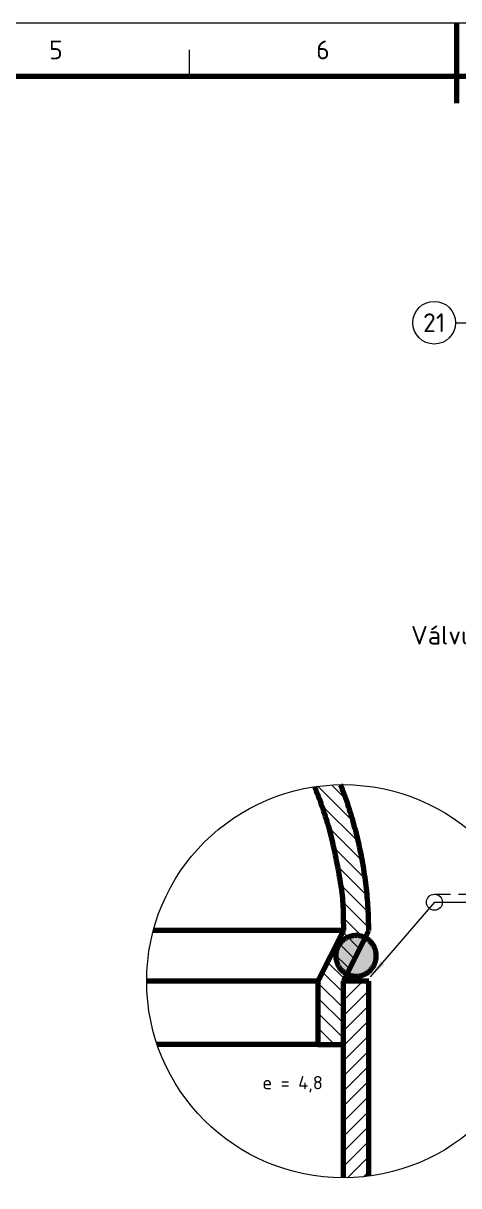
# Model space of a CAD drawing. Header units: millimetres. Extents: x 0 to 2382, y 0 to 420.
# Drawn here: x 869.9 to 951.4, y 202.2 to 420 of the extents above; entities that cross this region are included whole.
import ezdxf
from ezdxf.enums import TextEntityAlignment as Align

# ---------------------------------------------------------------- set-up
doc = ezdxf.new("R2010")
doc.units = ezdxf.units.MM
doc.linetypes.add('ISO02-TRAZOS', pattern=[4.5, 3, -1.5])
for name, color, linetype, lineweight in [('01-VISIBLE', 7, 'CONTINUOUS', 70), ('05-RAYADO', 8, 'CONTINUOUS', 18), ('06-TEXTO', 7, 'CONTINUOUS', 25), ('07-RECUADRO', 7, 'CONTINUOUS', 70), ('08-FINA', 5, 'CONTINUOUS', 18), ('12-SOLDADURA', 6, 'CONTINUOUS', 18)]:
    doc.layers.add(name, color=color, linetype=linetype, lineweight=lineweight)
doc.styles.add('ISO3098', font='isocpeur.ttf')

msp = doc.modelspace()

# ---------------------------------------------------------------- hatches: boundary and pattern name
at = {"layer": '05-RAYADO'}
h = msp.add_hatch(dxfattribs=at)
h.set_pattern_fill('ANSI31', scale=0.62992, angle=90)
h.paths.add_polyline_path([(929.833, 228.625), (925.083, 228.625), (925.083, 240.5), (929.833, 250), (929.833, 250.506), (929.83, 251.012), (929.826, 251.518), (929.82, 252.024), (929.812, 252.53), (929.801, 253.036), (929.786, 253.541), (929.768, 254.047), (929.746, 254.552), (929.718, 255.058), (929.685, 255.562), (929.644, 256.067), (929.597, 256.571), (929.541, 257.073), (929.477, 257.575), (929.406, 258.076), (929.328, 258.576), (929.245, 259.075), (929.159, 259.574), (929.072, 260.072), (928.983, 260.57), (928.892, 261.068), (928.8, 261.566), (928.707, 262.063), (928.611, 262.56), (928.514, 263.056), (928.415, 263.553), (928.314, 264.048), (928.21, 264.544), (928.104, 265.038), (927.996, 265.533), (927.886, 266.026), (927.772, 266.519), (927.656, 267.012), (927.537, 267.504), (927.415, 267.995), (927.289, 268.485), (927.16, 268.974), (927.026, 269.462), (926.889, 269.949), (926.748, 270.435), (926.602, 270.919), (926.452, 271.403), (926.298, 271.885), (926.141, 272.365), (925.979, 272.845), (925.813, 273.323), (925.644, 273.8), (925.471, 274.275), (925.294, 274.749), (925.113, 275.222), (924.929, 275.693), (924.742, 276.163), (924.551, 276.632), (924.426, 276.934), (924.429, 276.935), (925.325, 277.056), (926.223, 277.156), (927.124, 277.234), (928.026, 277.289), (928.929, 277.322), (929.318, 277.327), (929.392, 277.139), (929.58, 276.65), (929.765, 276.159), (929.946, 275.667), (930.125, 275.174), (930.3, 274.68), (930.472, 274.185), (930.641, 273.688), (930.806, 273.191), (930.969, 272.692), (931.128, 272.193), (931.283, 271.692), (931.435, 271.19), (931.584, 270.687), (931.729, 270.183), (931.871, 269.679), (932.009, 269.173), (932.144, 268.666), (932.276, 268.158), (932.404, 267.65), (932.528, 267.141), (932.649, 266.63), (932.767, 266.119), (932.881, 265.608), (932.991, 265.095), (933.098, 264.582), (933.201, 264.067), (933.301, 263.553), (933.397, 263.037), (933.489, 262.521), (933.578, 262.004), (933.663, 261.487), (933.744, 260.969), (933.822, 260.45), (933.896, 259.931), (933.967, 259.412), (934.033, 258.891), (934.096, 258.371), (934.155, 257.85), (934.21, 257.328), (934.262, 256.807), (934.309, 256.284), (934.353, 255.762), (934.393, 255.239), (934.429, 254.716), (934.462, 254.193), (934.49, 253.669), (934.515, 253.145), (934.536, 252.621), (934.553, 252.097), (934.566, 251.573), (934.576, 251.049), (934.581, 250.524), (934.583, 250), (929.833, 240.5)])
h = msp.add_hatch(color=7, dxfattribs=at)
h.dxf.hatch_style = 1
h.paths.add_polyline_path([(936.003, 245.049), (935.987, 244.849), (935.961, 244.651), (935.924, 244.453), (935.877, 244.258), (935.819, 244.066), (935.752, 243.877), (935.674, 243.692), (935.587, 243.511), (935.491, 243.336), (935.385, 243.165), (935.271, 243), (935.148, 242.842), (935.017, 242.69), (934.878, 242.545), (934.731, 242.408), (934.578, 242.279), (934.417, 242.158), (934.251, 242.046), (934.079, 241.943), (933.902, 241.848), (933.72, 241.764), (933.534, 241.689), (933.344, 241.624), (933.151, 241.569), (932.956, 241.524), (932.758, 241.49), (932.559, 241.466), (932.359, 241.453), (932.158, 241.45), (931.958, 241.458), (931.758, 241.477), (931.559, 241.506), (931.363, 241.545), (931.168, 241.595), (930.977, 241.655), (930.789, 241.725), (930.605, 241.805), (930.425, 241.894), (930.251, 241.993), (930.082, 242.101), (929.918, 242.218), (929.761, 242.343), (929.611, 242.476), (929.469, 242.617), (929.334, 242.765), (929.206, 242.92), (929.088, 243.082), (928.978, 243.25), (928.876, 243.423), (928.785, 243.601), (928.702, 243.784), (928.63, 243.971), (928.567, 244.162), (928.515, 244.356), (928.473, 244.552), (928.441, 244.75), (928.42, 244.949), (928.41, 245.15), (928.41, 245.35), (928.42, 245.551), (928.441, 245.75), (928.473, 245.948), (928.515, 246.144), (928.567, 246.338), (928.63, 246.529), (928.702, 246.716), (928.785, 246.899), (928.876, 247.077), (928.978, 247.25), (929.088, 247.418), (929.206, 247.58), (929.334, 247.735), (929.469, 247.883), (929.611, 248.024), (929.761, 248.157), (929.918, 248.282), (930.082, 248.399), (930.251, 248.507), (930.425, 248.606), (930.605, 248.695), (930.789, 248.775), (930.977, 248.845), (931.168, 248.905), (931.363, 248.955), (931.559, 248.994), (931.758, 249.023), (931.958, 249.042), (932.158, 249.05), (932.359, 249.047), (932.559, 249.034), (932.758, 249.01), (932.956, 248.976), (933.151, 248.931), (933.344, 248.876), (933.534, 248.811), (933.72, 248.736), (933.902, 248.652), (934.079, 248.557), (934.251, 248.454), (934.417, 248.342), (934.578, 248.221), (934.731, 248.092), (934.878, 247.955), (935.017, 247.81), (935.148, 247.658), (935.271, 247.5), (935.385, 247.335), (935.491, 247.164), (935.587, 246.989), (935.674, 246.808), (935.752, 246.623), (935.819, 246.434), (935.877, 246.242), (935.924, 246.047), (935.961, 245.849), (935.987, 245.651), (936.003, 245.451), (936.008, 245.25)])
h = msp.add_hatch(dxfattribs=at)
h.set_pattern_fill('ANSI31', scale=0.62992)
h.paths.add_polyline_path([(934.583, 240.5), (934.583, 203.976), (934.342, 203.944), (933.444, 203.844), (932.543, 203.766), (931.641, 203.711), (930.737, 203.678), (929.833, 203.667), (929.833, 240.5)])
at = {"layer": '08-FINA'}
h = msp.add_hatch(color=7, dxfattribs=at)
h.dxf.hatch_style = 1
h.paths.add_polyline_path([(934.883, 241.3), (937.493, 243.673), (936.829, 244.242)])

# ---------------------------------------------------------------- linework, layer by layer
at = {"layer": '01-VISIBLE'}
for points in [[(924.426, 276.934), (924.551, 276.632), (924.742, 276.163), (924.929, 275.693), (925.113, 275.222), (925.294, 274.749), (925.471, 274.275), (925.644, 273.8), (925.813, 273.323), (925.979, 272.845), (926.141, 272.365), (926.298, 271.885), (926.452, 271.403), (926.602, 270.919), (926.748, 270.435), (926.889, 269.949), (927.026, 269.462), (927.16, 268.974), (927.289, 268.485), (927.415, 267.995), (927.537, 267.504), (927.656, 267.012), (927.772, 266.519), (927.886, 266.026), (927.996, 265.533), (928.104, 265.038), (928.21, 264.544), (928.314, 264.048), (928.415, 263.553), (928.514, 263.056), (928.611, 262.56), (928.707, 262.063), (928.8, 261.566), (928.892, 261.068), (928.983, 260.57), (929.072, 260.072), (929.159, 259.574), (929.245, 259.075), (929.328, 258.576), (929.406, 258.076), (929.477, 257.575), (929.541, 257.073), (929.597, 256.571), (929.644, 256.067), (929.685, 255.562), (929.718, 255.058), (929.746, 254.552), (929.768, 254.047), (929.786, 253.541), (929.801, 253.036), (929.812, 252.53), (929.82, 252.024), (929.826, 251.518), (929.83, 251.012), (929.833, 250.506), (929.833, 250)], [(934.583, 250), (934.581, 250.524), (934.576, 251.049), (934.566, 251.573), (934.553, 252.097), (934.536, 252.621), (934.515, 253.145), (934.49, 253.669), (934.462, 254.193), (934.429, 254.716), (934.393, 255.239), (934.353, 255.762), (934.309, 256.284), (934.262, 256.807), (934.21, 257.328), (934.155, 257.85), (934.096, 258.371), (934.033, 258.891), (933.967, 259.412), (933.896, 259.931), (933.822, 260.45), (933.744, 260.969), (933.663, 261.487), (933.578, 262.004), (933.489, 262.521), (933.397, 263.037), (933.301, 263.553), (933.201, 264.067), (933.098, 264.582), (932.991, 265.095), (932.881, 265.608), (932.767, 266.119), (932.649, 266.63), (932.528, 267.141), (932.404, 267.65), (932.276, 268.158), (932.144, 268.666), (932.009, 269.173), (931.871, 269.679), (931.729, 270.183), (931.584, 270.687), (931.435, 271.19), (931.283, 271.692), (931.128, 272.193), (930.969, 272.692), (930.806, 273.191), (930.641, 273.688), (930.472, 274.185), (930.3, 274.68), (930.125, 275.174), (929.946, 275.667), (929.765, 276.159), (929.58, 276.65), (929.392, 277.139), (929.318, 277.327)], [(929.833, 250), (929.388, 250), (928.942, 250), (928.496, 250), (928.051, 250), (927.605, 250), (927.16, 250), (926.714, 250), (926.268, 250), (925.823, 250), (925.377, 250), (924.931, 250), (924.486, 250), (924.04, 250), (923.595, 250), (923.149, 250), (922.703, 250), (922.258, 250), (921.812, 250), (921.366, 250), (920.921, 250), (920.475, 250), (920.03, 250), (919.584, 250), (919.138, 250), (918.693, 250), (918.247, 250), (917.801, 250), (917.356, 250), (916.91, 250), (916.465, 250), (916.019, 250), (915.573, 250), (915.128, 250), (914.682, 250), (914.236, 250), (913.791, 250), (913.345, 250), (912.9, 250), (912.454, 250), (912.008, 250), (911.563, 250), (911.117, 250), (910.671, 250), (910.226, 250), (909.78, 250), (909.335, 250), (908.889, 250), (908.443, 250), (907.998, 250), (907.552, 250), (907.106, 250), (906.661, 250), (906.215, 250), (905.77, 250), (905.324, 250), (904.878, 250), (904.433, 250), (903.987, 250), (903.541, 250), (903.096, 250), (902.65, 250), (902.205, 250), (901.759, 250), (901.313, 250), (900.868, 250), (900.422, 250), (899.976, 250), (899.531, 250), (899.085, 250), (898.64, 250), (898.194, 250), (897.748, 250), (897.303, 250), (896.857, 250), (896.411, 250), (895.966, 250), (895.52, 250), (895.075, 250), (894.629, 250), (894.249, 250)], [(929.833, 250), (925.083, 240.5)], [(932.208, 249.05), (932.108, 249.049), (932.008, 249.045), (931.908, 249.038), (931.808, 249.029), (931.708, 249.017), (931.609, 249.002), (931.51, 248.985), (931.412, 248.966), (931.314, 248.943), (931.217, 248.918), (931.12, 248.891), (931.025, 248.861), (930.93, 248.828), (930.836, 248.793), (930.743, 248.756), (930.651, 248.716), (930.56, 248.674), (930.47, 248.629), (930.381, 248.582), (930.294, 248.533), (930.208, 248.481), (930.123, 248.427), (930.04, 248.371), (929.959, 248.312), (929.878, 248.252), (929.8, 248.189), (929.723, 248.125), (929.648, 248.058), (929.575, 247.99), (929.504, 247.919), (929.434, 247.847), (929.367, 247.773), (929.301, 247.697), (929.237, 247.619), (929.176, 247.54), (929.116, 247.459), (929.059, 247.377), (929.004, 247.293), (928.951, 247.208), (928.901, 247.121), (928.853, 247.033), (928.807, 246.944), (928.763, 246.853), (928.722, 246.762), (928.683, 246.669), (928.647, 246.576), (928.613, 246.481), (928.582, 246.386), (928.553, 246.29), (928.527, 246.193), (928.504, 246.096), (928.483, 245.997), (928.464, 245.899), (928.448, 245.8), (928.435, 245.7), (928.425, 245.601), (928.417, 245.501), (928.411, 245.4), (928.409, 245.3), (928.409, 245.2), (928.411, 245.1), (928.417, 244.999), (928.425, 244.899), (928.435, 244.8), (928.448, 244.7), (928.464, 244.601), (928.483, 244.503), (928.504, 244.404), (928.527, 244.307), (928.553, 244.21), (928.582, 244.114), (928.613, 244.019), (928.647, 243.924), (928.683, 243.831), (928.722, 243.738), (928.763, 243.647), (928.807, 243.556), (928.853, 243.467), (928.901, 243.379), (928.951, 243.292), (929.004, 243.207), (929.059, 243.123), (929.116, 243.041), (929.176, 242.96), (929.237, 242.881), (929.301, 242.803), (929.367, 242.727), (929.434, 242.653), (929.504, 242.581), (929.575, 242.51), (929.648, 242.442), (929.723, 242.375), (929.8, 242.311), (929.878, 242.248), (929.959, 242.188), (930.04, 242.129), (930.123, 242.073), (930.208, 242.019), (930.294, 241.967), (930.381, 241.918), (930.47, 241.871), (930.56, 241.826), (930.651, 241.784), (930.743, 241.744), (930.836, 241.707), (930.93, 241.672), (931.025, 241.639), (931.12, 241.609), (931.217, 241.582), (931.314, 241.557), (931.412, 241.534), (931.51, 241.515), (931.609, 241.498), (931.708, 241.483), (931.808, 241.471), (931.908, 241.462), (932.008, 241.455), (932.108, 241.451), (932.208, 241.45)], [(929.833, 240.5), (934.583, 250)], [(936.008, 245.25), (936.007, 245.351), (936.003, 245.452), (935.996, 245.553), (935.987, 245.654), (935.975, 245.754), (935.96, 245.854), (935.943, 245.954), (935.922, 246.053), (935.9, 246.152), (935.874, 246.25), (935.847, 246.347), (935.816, 246.443), (935.783, 246.539), (935.747, 246.634), (935.709, 246.728), (935.669, 246.82), (935.626, 246.912), (935.58, 247.002), (935.532, 247.091), (935.482, 247.179), (935.43, 247.266), (935.375, 247.351), (935.318, 247.434), (935.259, 247.516), (935.197, 247.597), (935.134, 247.675), (935.068, 247.752), (935, 247.828), (934.931, 247.901), (934.859, 247.973), (934.786, 248.042), (934.711, 248.11), (934.634, 248.175), (934.555, 248.239), (934.475, 248.3), (934.393, 248.36), (934.309, 248.417), (934.224, 248.471), (934.137, 248.524), (934.05, 248.574), (933.96, 248.622), (933.87, 248.667), (933.779, 248.71), (933.686, 248.751), (933.592, 248.789), (933.497, 248.825), (933.402, 248.858), (933.305, 248.888), (933.208, 248.916), (933.11, 248.941), (933.012, 248.964), (932.912, 248.984), (932.813, 249.002), (932.713, 249.016), (932.612, 249.028), (932.512, 249.038), (932.411, 249.045), (932.309, 249.049), (932.208, 249.05)], [(932.208, 241.45), (932.309, 241.451), (932.411, 241.455), (932.512, 241.462), (932.612, 241.472), (932.713, 241.484), (932.813, 241.498), (932.912, 241.516), (933.012, 241.536), (933.11, 241.559), (933.208, 241.584), (933.305, 241.612), (933.402, 241.642), (933.497, 241.675), (933.592, 241.711), (933.686, 241.749), (933.779, 241.79), (933.87, 241.833), (933.96, 241.878), (934.05, 241.926), (934.137, 241.976), (934.224, 242.029), (934.309, 242.083), (934.393, 242.14), (934.475, 242.2), (934.555, 242.261), (934.634, 242.325), (934.711, 242.39), (934.786, 242.458), (934.859, 242.527), (934.931, 242.599), (935, 242.672), (935.068, 242.748), (935.134, 242.825), (935.197, 242.903), (935.259, 242.984), (935.318, 243.066), (935.375, 243.149), (935.43, 243.234), (935.482, 243.321), (935.532, 243.409), (935.58, 243.498), (935.626, 243.588), (935.669, 243.68), (935.709, 243.772), (935.747, 243.866), (935.783, 243.961), (935.816, 244.057), (935.847, 244.153), (935.874, 244.25), (935.9, 244.348), (935.922, 244.447), (935.943, 244.546), (935.96, 244.646), (935.975, 244.746), (935.987, 244.846), (935.996, 244.947), (936.003, 245.048), (936.007, 245.149), (936.008, 245.25)], [(925.083, 240.5), (924.65, 240.5), (924.216, 240.5), (923.782, 240.5), (923.348, 240.5), (922.915, 240.5), (922.481, 240.5), (922.047, 240.5), (921.613, 240.5), (921.18, 240.5), (920.746, 240.5), (920.312, 240.5), (919.878, 240.5), (919.445, 240.5), (919.011, 240.5), (918.577, 240.5), (918.143, 240.5), (917.71, 240.5), (917.276, 240.5), (916.842, 240.5), (916.408, 240.5), (915.975, 240.5), (915.541, 240.5), (915.107, 240.5), (914.673, 240.5), (914.24, 240.5), (913.806, 240.5), (913.372, 240.5), (912.938, 240.5), (912.505, 240.5), (912.071, 240.5), (911.637, 240.5), (911.203, 240.5), (910.77, 240.5), (910.336, 240.5), (909.902, 240.5), (909.468, 240.5), (909.035, 240.5), (908.601, 240.5), (908.167, 240.5), (907.733, 240.5), (907.3, 240.5), (906.866, 240.5), (906.432, 240.5), (905.998, 240.5), (905.565, 240.5), (905.131, 240.5), (904.697, 240.5), (904.263, 240.5), (903.83, 240.5), (903.396, 240.5), (902.962, 240.5), (902.528, 240.5), (902.095, 240.5), (901.661, 240.5), (901.227, 240.5), (900.793, 240.5), (900.36, 240.5), (899.926, 240.5), (899.492, 240.5), (899.058, 240.5), (898.625, 240.5), (898.191, 240.5), (897.757, 240.5), (897.323, 240.5), (896.89, 240.5), (896.456, 240.5), (896.022, 240.5), (895.588, 240.5), (895.155, 240.5), (894.721, 240.5), (894.287, 240.5), (893.853, 240.5), (893.42, 240.5), (893, 240.5)], [(925.083, 240.5), (925.083, 228.625)], [(934.583, 240.5), (929.833, 240.5)], [(929.833, 203.667), (929.833, 240.5)], [(929.833, 228.625), (929.833, 240.5)], [(930.308, 241.45), (930.625, 241.45), (930.942, 241.45), (931.259, 241.45), (931.576, 241.45), (931.892, 241.45), (932.208, 241.45)], [(934.583, 203.976), (934.583, 240.5)], [(925.083, 228.625), (924.65, 228.625), (924.216, 228.625), (923.782, 228.625), (923.348, 228.625), (922.915, 228.625), (922.481, 228.625), (922.047, 228.625), (921.613, 228.625), (921.18, 228.625), (920.746, 228.625), (920.312, 228.625), (919.878, 228.625), (919.445, 228.625), (919.011, 228.625), (918.577, 228.625), (918.143, 228.625), (917.71, 228.625), (917.276, 228.625), (916.842, 228.625), (916.408, 228.625), (915.975, 228.625), (915.541, 228.625), (915.107, 228.625), (914.673, 228.625), (914.24, 228.625), (913.806, 228.625), (913.372, 228.625), (912.938, 228.625), (912.505, 228.625), (912.071, 228.625), (911.637, 228.625), (911.203, 228.625), (910.77, 228.625), (910.336, 228.625), (909.902, 228.625), (909.468, 228.625), (909.035, 228.625), (908.601, 228.625), (908.167, 228.625), (907.733, 228.625), (907.3, 228.625), (906.866, 228.625), (906.432, 228.625), (905.998, 228.625), (905.565, 228.625), (905.131, 228.625), (904.697, 228.625), (904.263, 228.625), (903.83, 228.625), (903.396, 228.625), (902.962, 228.625), (902.528, 228.625), (902.095, 228.625), (901.661, 228.625), (901.227, 228.625), (900.793, 228.625), (900.36, 228.625), (899.926, 228.625), (899.492, 228.625), (899.058, 228.625), (898.625, 228.625), (898.191, 228.625), (897.757, 228.625), (897.323, 228.625), (896.89, 228.625), (896.456, 228.625), (896.022, 228.625), (895.588, 228.625), (895.155, 228.625), (894.969, 228.625)], [(925.083, 228.625), (929.833, 228.625)]]:
    msp.add_lwpolyline(points, dxfattribs=at)
at = {"layer": '07-RECUADRO'}
msp.add_line((951, 420), (951, 405), dxfattribs=at)
msp.add_lwpolyline([(679, 10), (1238, 10), (1238, 410), (679, 410)], close=True, dxfattribs=at)
at = {"layer": '08-FINA'}
for p, q in [((901, 410), (901, 415)), ((950.833, 363.891), (984.917, 363.891))]:
    msp.add_line(p, q, dxfattribs=at)
msp.add_lwpolyline([(654, 0), (1248, 0), (1248, 420), (654, 420)], close=True, dxfattribs=at)
for centre, radius in [((946.833, 363.891), 4), ((929.833, 240.5), 36.833)]:
    msp.add_circle(centre, radius, dxfattribs=at)
at = {"layer": '12-SOLDADURA'}
for q in [(934.883, 241.3), (962.883, 255.3)]:
    msp.add_line((946.883, 255.3), q, dxfattribs=at)
at = {"layer": '12-SOLDADURA', "linetype": 'ISO02-TRAZOS'}
msp.add_line((946.883, 256.8), (962.883, 256.8), dxfattribs=at)
at = {"layer": '12-SOLDADURA'}
msp.add_circle((946.883, 255.3), 1.5, dxfattribs=at)

# ---------------------------------------------------------------- texts
at = {"layer": '06-TEXTO', "style": 'ISO3098'}
for s, height, p in [('5', 3.5, (876, 415)), ('6', 3.5, (926, 415)), ('21', 3.5, (946.833, 363.891)), ('Válvula, manómetro y palanca (vista lateral)', 3.5, (990.667, 305.333)), ('e = 4,8', 2.5, (920.333, 221.5))]:
    msp.add_text(s, height=height, dxfattribs=at).set_placement(p, align=Align.MIDDLE_CENTER)

doc.saveas('drawing.dxf')
